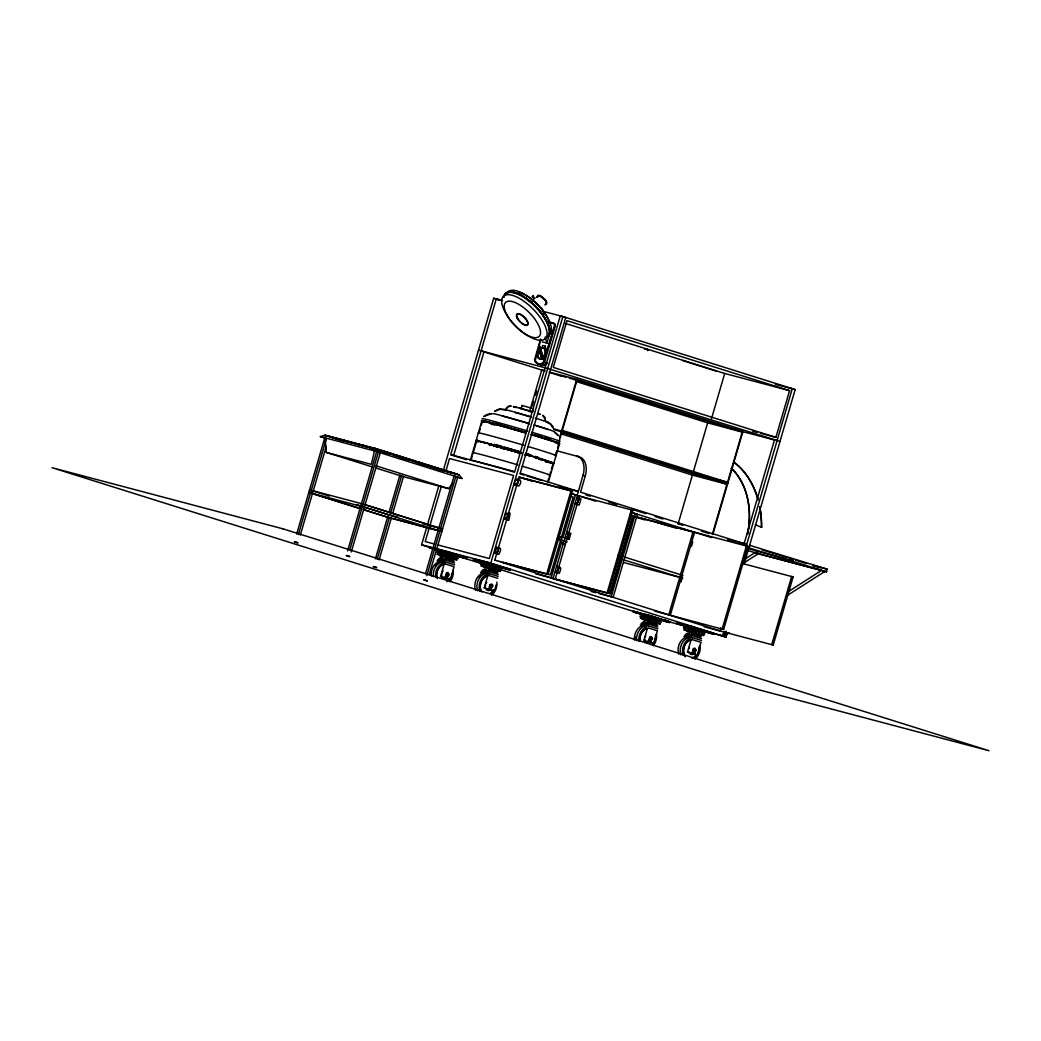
<?xml version="1.0" encoding="UTF-8"?>
<svg xmlns="http://www.w3.org/2000/svg" width="1041" height="1041" viewBox="0 0 1041 1041"><rect width="100%" height="100%" fill="white"/><g stroke="black" fill="none" stroke-linecap="round" stroke-linejoin="round"><path stroke-width="1.5" d="M537.273 297.166L538.184 295.722M537.637 296.477L537.637 297.258M532.315 296.477C531.209 297.544 535.009 294.525 533.096 297.127M533.317 296.112L532.641 297.036L532.927 296.256M448.137 574.879L448.124 573.799M496.817 548.711L497.481 548.646L496.817 548.438M516.883 480.526L516.804 480.096M556.154 571.327L556.493 570.806M566.096 537.325L566.668 536.935L566.252 537.729M567.085 533.656L567.748 533.864L567.397 533.187M576.154 503.271L576.207 502.621M651.51 638.549L650.443 642.427L649.246 642.115L649.909 639.773M695.154 650.105L694.074 653.982L697.314 655.01L701.022 642.349L692.031 639.525M743.222 543.623L742.571 543.168M742.597 543.298L744.953 544.001M457.493 477.272L462.087 478.483L458.964 474.761L375.163 448.424L371.247 464.325L326.275 452.419L325.117 436.713M545.224 420.291L544.885 417.285L542.947 415.307M542.205 341.838L547.006 343.114L550.468 330.075M445.093 563.936L454.058 566.733L450.376 579.421L445.938 578.08L446.615 575.738M447.799 576.05L447.136 578.393L445.938 578.08M492.796 590.637L494.02 590.976L489.582 589.622L490.246 587.293M491.443 587.605L490.766 589.948L489.582 589.622M697.314 655.01L692.877 653.67L693.553 651.328M826.541 571.808L827.283 569.206L749.728 545.315L748.986 547.917L826.541 571.808L823.392 570.975M746.397 550.051L757.145 553.357L757.705 551.405L785.877 558.861M296.646 534.046L324.74 437.975M298.377 534.501L326.471 438.443M327.668 435.984L379.796 449.881M300.315 535.113L326.132 446.797M338.013 438.599L340.186 439.289M344.324 440.59L341.903 440.122M344.48 440.929L338.039 438.612M346.9 441.397L348.67 441.957M365.066 445.86L363.088 445.236L365.183 446.186M371.585 447.903L369.724 447.604M371.728 448.242L369.802 447.357M373.953 448.658L375.918 449.27M375.45 448.515L325.013 435.151L320.368 436.608L325.013 438.066M347.629 550.884L376.621 451.716L378.351 452.171L349.815 549.791M351.298 551.938L380.29 452.783M384.142 451.247L326.614 435.867M386.731 452.965L388.983 453.382M388.488 452.614L329.763 436.921M391.13 454.058L386.159 452.965M392.834 453.98L369.399 447.773M397.181 455.346L376.855 449.959M401.514 456.7L379.835 450.974M375.437 558.809L387.668 516.974M389.022 512.328L399.9 475.138M363.309 509.53L387.968 517.273L388.722 514.683L398.13 517.169M405.86 458.066L382.88 452.054M377.167 559.264L389.399 517.429M390.297 514.332L401.631 475.594M379.093 559.876L391.338 518.041M392.691 513.382L403.57 476.205M408.332 459.471L406.471 459.172L408.697 459.575M410.206 459.432L393.42 455.06M414.552 460.799L393.615 455.151M421.267 462.907L396.4 456.101M421.54 463.609L419.679 463.31M425.418 464.208L399.64 457.246M427.877 465.613L423.075 464.559M429.751 465.574L410.167 460.239M434.097 466.941L413.173 461.267M436.934 468.45L438.912 469.075M438.443 468.307L416.569 462.516M442.789 469.673L419.354 463.466M437.077 549.674L421.592 544.807L426.602 527.67M427.513 524.56L438.886 485.626M442.985 471.612L493.681 298.26L502.517 300.589M441.41 486.199L425.222 541.567L434.683 544.079M446.003 470.857L449.504 458.521L513.603 475.49L489.322 558.536L437.714 544.872M481.098 350.843L484 351.754L453.642 455.568L450.74 454.657L496.284 298.936L499.186 299.847L496.583 299.17M447.136 471.039L429.725 466.381M451.482 472.406L429.79 466.68M425.509 573.669L454.058 476.049L455.789 476.505L426.797 575.673M455.815 473.772L433.329 467.708M429.178 574.723L457.728 477.116M440.187 555.777L440.395 555.074L453.59 558.965L453.382 559.668L448.137 558.275L448.346 557.573L453.59 558.965M476.01 440.85L470.324 460.317A40.573 0.924 16.3 0 1 507.006 470.025M476.088 440.59L481.775 421.124M471.521 458.626L472.237 456.166M472.796 454.24L476.661 441.046M478.99 433.043L480.278 428.645M481.137 425.717L482.425 421.319M445.639 556.467L445.431 557.169L439.875 555.686L442.841 556.61M438.131 549.869L429.751 547.228L447.344 551.6L466.29 557.859M446.055 574.229L445.028 577.729L440.564 576.376L444.091 564.443M540.5 339.249L534.567 359.679A10.462 6.923 -72.6 0 0 544.521 362.307L547.436 363.231A10.462 6.923 -72.6 0 1 544.469 365.092M536.336 362.359A10.007 6.623 -72.6 0 1 535.243 360.55L540.826 339.353M521.216 408.658L522.127 405.47M529.726 410.987L541.71 370.023L544.755 370.83M534.905 359.574L534.918 360.446A10.007 6.623 -72.6 0 0 543.142 362.619L554.424 326.171A2.277 1.509 -72.6 0 0 553.604 323.595M537.039 363.049A10.007 6.623 -72.6 0 0 543.467 362.723L554.749 326.275A2.277 1.509 -72.6 0 0 553.929 323.699L548.763 322.333M544.521 362.307L555.035 326.34A2.72 1.796 -72.6 0 0 554.059 323.27L548.88 321.903M532.185 405.99L533.526 401.41M535.308 395.32L536.649 390.739M532.537 412.028L533.473 408.788L522.27 405.496M489.283 568.022L489.075 568.724L483.61 567.241L484.026 566.629L489.283 568.022L497.221 570.52L497.025 571.21M744.016 564.495L795.168 389.568L562.869 316.568L490.766 563.116L723.079 636.116L724.445 631.445M483.167 561.854L473.382 558.783L490.988 563.142L421.592 544.807M489.686 585.784L488.658 589.284L484.208 587.931L487.722 575.985M498.105 548.542C498.158 548.854 503.219 545.51 498.86 554.346L494.657 553.135L496.492 547.189L498.821 547.904M507.24 518.965C503.831 522.907 513.148 502.413 508.802 520.344L504.599 519.134C504.351 509.296 510.233 514.905 508.086 514.553M514.631 484.794C513.33 475.282 525.171 478.873 518.847 486.004L514.722 484.82M498.964 547.943L497.091 553.877L496.999 552.862M507.214 517.403L507.865 517.585L507.813 516.011M517.364 484.625L516.57 485.405L518.952 479.602M518.327 481.801L517.689 481.632L517.728 483.193M518.808 479.563L518.21 480.226M494.813 560.136L519.095 477.09L570.989 490.818L572.446 491.274L548.152 574.333L494.813 560.136L721.309 631.314M498.782 547.904L496.622 553.747M507.019 519.875L508.906 513.942M509.934 569.401L505.379 567.905M559.694 437.584L576.74 379.288L742.923 431.521L713.02 533.812M558.197 444.507L561.763 432.314L726.982 484.247L712.278 534.54M577.026 380.095L562.322 430.388L727.555 482.308L742.259 432.015L569.167 378.013M547.969 480.864L548.698 478.405M549.258 476.479L550.546 472.08M551.405 469.153L552.693 464.741M555.452 455.294L556.74 450.883M557.599 447.955L558.887 443.557M548.073 482.933L553.76 463.466M553.838 463.206L559.538 443.739M570.989 490.818L546.707 573.877L548.152 574.333M557.586 538.861L562.166 540.292L551.157 577.924L535.712 573.838M558.288 536.479L562.921 537.703L575.452 494.878M792.266 388.657L746.735 544.378L580.54 492.146L585.289 475.919A16.903 11.178 -72.6 0 0 579.212 456.843L576.987 456.14A16.903 11.178 -72.6 0 1 583.051 475.23L577.169 495.334L570.806 493.655M553.096 578.536L577.378 495.49M557.247 571.808L556.987 572.719L559.264 573.331C563.493 563.623 556.61 569.167 559.16 566.864M558.093 568.959C557.416 573.031 559.173 567.566 558.054 569.089M568.035 534.957L568.087 536.518M577.664 502.035L578.497 500.721M565.081 538.145C569.57 539.043 564.925 537.572 569.206 539.329L570.845 533.33L566.825 532.172M568.087 536.531L568.425 535.061M568.867 533.643L568.698 532.745L568.711 533.604M579.343 498.587L576.974 504.378L579.238 504.989L580.982 499.016L576.87 497.832M578.913 499.303L578.913 498.327L578.679 499.238M559.355 566.916L557.247 572.927L557.312 571.821M567.436 538.861L569.297 532.927M607.098 592.85L631.393 509.804L632.837 510.259L608.556 593.305L555.217 579.121L579.499 496.063L632.837 510.259M610.195 593.734L632.967 515.881M613.11 597.391L637.391 514.345L634.307 513.525M633.566 611.418L650.651 615.634L669.597 621.893M643.078 614.411L633.657 611.145M648.946 620.501L648.738 621.204L643.182 619.72L643.702 619.122L648.946 620.501L656.897 622.999L656.689 623.702M650.56 615.66C648.478 615.205 654.438 616.597 650.573 615.921L633.045 611.262M649.35 638.263L648.335 641.763L643.872 640.423L647.385 628.478M678.133 523.857L692.395 475.086L726.982 484.247M693.397 471.625L707.659 422.854L742.259 432.015M711.51 418.638L724.705 373.472L789.572 390.648L775.909 437.363L760.464 433.277M652.46 643.13L653.683 643.455L657.378 630.794L648.4 627.97M681.074 581.815L682.428 577.195M691.419 546.447L692.772 541.827M677.21 622.973L694.894 627.476M692.577 632.056L692.369 632.759L686.917 631.288L687.333 630.664L692.577 632.056L700.528 634.555L700.32 635.257M694.282 627.189L676.689 622.817L690.664 627.216M692.994 649.818L691.966 653.319L687.502 651.965L691.029 640.033M739.006 542.465L740.984 542.947M713.306 633.162L694.204 627.463L713.749 633.605M742.584 543.441L743.586 543.597M742.415 543.467L743.521 543.844L741.53 543.025M744.133 543.688L774.491 439.875L777.093 440.564M719.852 630.859L720.762 627.775M723.612 629.467L747.906 546.421L746.449 545.965L722.168 629.011L723.612 629.467L670.274 615.283L694.568 532.224L747.906 546.421M773.203 645.056L793.125 576.922L791.667 576.467L771.745 644.587L773.203 645.056L704.276 626.812M705.004 631.288L723.157 636.142L724.393 632.277L727.256 633.318L726.019 637.183L720.567 635.452M505.978 408.879L507.891 406.524L510.91 405.886M576.154 502.855L576.363 502.647M741.036 542.908L740.88 542.868M533.382 296.932L533.2 296.334M726.683 633.67L726.215 634.503M320.368 436.608L373.992 450.805L375.163 448.424M506.564 408.306L508.138 406.758L510.975 406.172M505.77 517.976L506.043 518.743L506.03 517.832M556.193 571.119L556.193 571.444M649.493 637.912L651.276 637.547M693.137 649.467L694.907 649.103M375.775 467.982L403.622 476.726L448.593 488.632L452.367 483.584M541.736 356.829L539.082 349.88A5.621 3.709 -72.6 0 0 537.742 356.529A5.621 3.709 -72.6 0 0 541.827 358.533L538.678 349.776L540.969 348.254A5.621 3.709 -72.6 0 1 545.055 350.257A5.621 3.709 -72.6 0 1 543.727 356.907L542.049 356.373L539.68 348.904M542.049 356.373L541.047 357.232M506.837 514.449L506.694 514.801M505.939 517.845L505.705 518.626M495.88 552.042L495.776 552.407M544.716 364.61L543.597 364.897M483.636 416.595L486.641 414.604L491.196 413.667M494.722 411.078L499.342 409.009L505.991 409.594M495.022 411.273L499.459 409.295L505.952 409.868M537.598 296.243L538.913 295.553A6.688 2.72 45.2 0 1 540.956 296.112L545.237 300.003A5.686 2.316 45.2 0 1 546.538 302.371M484.794 416.036L490.649 413.98M745.2 558.913L754.699 552.836M744.055 562.817L757.627 554.124A1.34 0.69 57.4 0 0 757.458 552.745A1.34 0.69 57.4 0 0 756.221 551.873M723.651 633.006L726.371 631.275M788.805 591.327L821.375 570.481M723.859 636.038L729.299 632.564M787.66 595.218L824.303 571.782M532.432 297.088L532.406 297.258M577.482 499.016L577.221 499.42M538.678 349.776L539.42 349.516M445.301 558.444L454.279 561.268M488.932 569.987L497.923 572.81M648.595 622.479L657.587 625.303M692.239 634.034L701.218 636.858M543.558 364.402L544.274 364.311M567.332 533.369L567.241 534.059M724.523 632.499L725.616 632.798M538.184 295.93L538.574 295.891A6.688 2.72 45.2 0 1 540.058 296.191M445.587 560.149L454.579 562.973M489.231 571.691L498.21 574.515M648.894 624.184L657.886 627.007M692.525 635.739L701.517 638.562M438.079 552.211L456.635 557.547M455.034 555.347L457.389 555.868L447.591 552.797M457.48 557.638L437.649 551.808L439.276 552.407M481.723 563.767L500.266 569.102M660.501 619.915L642.596 614.711M660.775 621.685L641.451 616.064M490.558 413.693L491.977 413.654M445.522 562.01L454.514 564.834M489.166 573.565L498.145 576.389M648.829 626.057L657.808 628.881M692.46 637.599L701.452 640.423M453.603 559.746L444.611 556.922M497.234 571.301L488.255 568.477M656.91 623.793L647.918 620.97M700.541 635.335L691.562 632.512M538.574 459.055L540.773 459.615M513.72 406.719L516.83 407.473M538.744 413.967L540.149 414.214L538.002 413.42M538.678 414.227L540.084 414.474L539.433 414.201M506.342 409.907L513.421 411.702M488.697 444.403L489.947 444.494L488.645 444.221M494.449 445.977L493.46 445.613M496.648 446.277L497.754 446.563M495.906 446.589L497.012 446.875M507.566 450.037L508.359 450.246M525.315 455.177L527.384 455.398M439.029 550.481L448.489 552.914L446.238 552.264M446.264 552.264L447.305 552.55M475.854 560.097L478.079 560.748L475.841 560.097M482.673 562.023L501.02 567.423L500.044 567.254M491.066 564.196L489.882 563.819L492.12 564.469M457.207 558.301L458.365 558.51L437.129 552.407M500.851 569.856C506.303 570.819 472.211 561.099 482.009 564.378M647.242 615.413L651.809 616.753M649.545 616.311L669.949 622.609L661.204 620.293M642.674 614.906L632.889 611.822L651.354 616.662M665.342 620.358L667.58 621.009L666.396 620.631M681.569 623.923L679.383 623.299L681.621 623.949M703.339 631.288L704.328 631.471L694.529 628.387M660.514 622.349C665.967 623.299 631.874 613.591 641.672 616.871M703.547 633.045L704.614 633.227L685.082 627.606M703.026 633.162L703.573 633.149M704.145 633.891C709.598 634.854 675.505 625.134 685.303 628.413M492.913 445.145L494.228 445.782M541.788 459.901L542.738 460.031L541.893 459.745M489.413 444.598L490.832 445.028M488.736 575.478L497.715 578.302M535.321 393.55L535.673 393.654M518.509 479.341L517.065 485.535M577.677 502.035L578.275 500.669M577.365 504.495L575.126 503.792M498.027 550.051L497.351 551.418M643.793 616.793L641.842 616.454M657.821 623.429L660.371 623.988L640.228 618.133L643.572 619.278M701.452 634.971L704.002 635.544L683.859 629.688L687.216 630.833M543.103 311.337L562.869 316.568M542.426 311.389L543.636 311.714A3.071 2.303 -75.2 0 1 543.949 313.914M775.402 384.337L795.168 389.568M682.558 360.485L716.065 371.038M478.509 350.153L547.696 368.475L779.995 441.475M549.323 372.04L576.74 379.288M561.307 375.931L566.031 377.18M752.747 431.221L757.38 432.457M726.176 427.083L742.923 431.521M729.012 427.981L774.283 439.966M554.033 428.866L727.841 483.102M553.851 429.504L727.659 483.753M714.972 478.977L727.555 482.308M557.013 450.857L579.212 456.843M755.402 524.833L761.635 527.332A87.912 65.934 -75.2 0 0 759.839 507.045M761.635 527.332L761.452 527.28A87.912 65.934 -75.2 0 0 759.67 507.006M450.74 454.657L514.735 471.599L560.279 315.878L565.77 317.479L520.24 473.2L578.315 491.443L559.446 486.446M520.552 477.546L572.446 491.274M570.13 496.284L573.201 497.091L550.429 574.957L502.842 562.361M576.779 498.21L579.863 499.029M630.82 512.51L635.452 513.747L611.171 596.792L598.822 593.513M727.724 539.485L746.735 544.378M629.896 515.061L633.214 515.959L610.442 593.812L551.873 578.302M635.908 516.713L693.046 531.834L668.764 614.893L654.867 611.21M636.78 517.065L693.111 532.003M670.625 526.629L676.611 528.216M333.914 438.222L351.494 442.893M354.408 443.648L367.226 447.083M338.247 439.588L342.957 440.837M369.646 447.903L374.318 449.139M813.125 565.458L827.283 569.206M789 559.694L793.697 560.93M402.789 458.339L407.46 459.575M757.145 553.357L821.297 570.338M757.354 553.5L820.243 570.143M436.114 468.658L458.964 474.761M439.146 469.738L443.817 470.974M447.096 471.846L458.118 474.774M742.806 563.61L793.125 576.922M557.534 539.069L562.166 540.292M618.302 555.334L622.934 556.558L618.354 555.126M561.945 543.22L565.042 544.027M617.547 557.937L622.18 559.16L617.586 557.716M562.335 543.415L565.432 544.235M619.473 558.536L682.193 578.015M623.507 562.478L677.561 576.792M309.554 489.882L363.179 504.078L442.542 529.023M422.633 523.753L439.484 528.216M387.968 517.273L438.118 530.546M389.698 517.832L441.787 531.613L362.411 506.668L308.8 492.484L360.693 508.789M556.883 566.174L558.77 566.759M555.139 572.134L557.195 572.784M452.471 553.89L466.368 557.573M455.151 554.918L466.81 558.015L447.24 551.86M500.656 566.955L510.454 569.557L490.871 563.402M454.995 555.478L466.654 558.575L429.582 547.787L439.367 550.858M500.083 567.423L510.285 570.117L473.226 559.342L483.011 562.413M591.093 591.47L595.725 592.706M494.605 569.817L497.221 570.52M654.229 617.521L669.675 621.62M696.312 628.673L702.493 630.299M657.001 618.575L685.342 626.135M696.234 628.946L701.061 630.299M697.561 629.922L713.592 634.164L676.52 623.377L691.901 628.217M652.954 621.958L655.583 622.661M440.564 576.376L441.787 576.714M443.83 577.417L445.028 577.729M484.208 587.931L485.418 588.256M487.461 588.959L488.658 589.284M450.376 579.421L449.165 579.082M296.112 542.244L294.382 541.788L298.038 542.855L296.321 542.4M347.993 555.985L346.263 555.53L349.932 556.597L348.201 556.128M374.903 567.007L373.172 566.551L376.829 567.618L375.098 567.163M425.431 580.318L423.7 579.863L427.37 580.93L425.639 580.475M643.872 640.423L645.095 640.749M687.502 651.965L691.966 653.319M647.138 641.451L648.335 641.763M692.877 653.67L694.074 653.982M516.804 451.807L514.761 451.182L515.737 451.508M505.458 448.541L503.467 447.955L504.469 448.203M492.822 445.392L493.408 445.665M503.31 448.671L505.054 449.218M514.996 451.794L516.141 452.236L514.735 451.846M519.446 453.277L519.719 453.355M496.154 570.39C513.981 575.048 469.114 561.919 483.909 566.798M452.523 558.848L457.064 559.954L436.921 554.098L442.451 555.92M700.138 630.443L701.972 630.95M519.472 408.189L531.691 411.729M514.696 412.054L531.665 416.96M514.892 412.457L519.329 413.706M507.631 449.322L508.411 449.53L507.501 449.231M500.539 447.539L502.322 448.098L501.541 447.89M507.448 449.504L508.216 449.712L507.605 449.491M519.875 452.887L518.093 452.328L520.019 452.874M493.837 445.847L494.566 445.938L493.72 445.756M518.665 453.29L517.884 453.082L518.965 453.382M535.621 458.118L536.922 458.313L535.503 458.014M506.447 568.061L505.692 567.865L506.564 568.152M693.957 628.061L693.241 627.879L695.427 628.504L685.785 626.07L687.294 626.63M645.68 617.3L658.862 621.217M653.449 622.219L655.817 622.882M494.943 445.587L494.072 445.366L494.917 445.639M510.597 450.011L511.573 450.272L510.532 449.933M448.957 558.523L448.137 558.275M528.737 411.221L531.014 411.872M520.539 414.058L522.959 414.747M520.071 453.121L518.561 452.653L519.94 453.03M528.412 455.477L529.518 455.776L528.281 455.385M535.451 457.467L537 457.936L535.621 457.572M501.827 448.137L500.135 447.435L501.228 447.955M508.932 450.115L507.852 449.816L509.244 450.193M535.581 458.3L536.466 458.56M463.102 556.597C460.109 555.803 466.368 557.534 463.219 556.688M492.575 565.354L493.603 565.64L491.755 565.12M433.668 548.997L432.223 548.542L433.55 548.906M462.855 557.442C459.758 556.61 466.108 558.366 462.972 557.534M447.565 557.429L450.141 558.184M636.806 612.03C633.813 611.223 640.072 612.967 636.936 612.121M540.93 459.38L538.744 458.613L540.63 459.289M524.17 415.099L529.088 416.543M498.053 446.654L496.7 446.29M500.942 447.708L501.996 448.124M511.586 451C513.877 451.703 508.763 450.193 511.717 451.104M538.731 459.159L540.058 459.51M503.232 448.918L504.247 449.178M490.936 564.092L492.068 564.443M694.776 627.385L694.048 627.216M666.526 620.735L665.394 620.384M666.149 621.477C669.558 622.531 662.909 620.527 666.279 621.568M489.725 444.689L490.714 444.988M489.66 444.728L488.841 444.481M515.972 451.521L516.922 451.807M532.849 411.807L513.538 406.471L515.698 407.265M525.185 455.086L526.056 455.359M496.076 446.576L496.947 446.849M698.823 631.614L685.485 627.996M645.745 619.955L648.231 620.709M762.038 549.895L792.735 559.342M795.805 560.292L806.554 563.597M812.683 565.497L820.36 567.852M748.492 548.568L757.705 551.405M535.451 418.118L543.74 420.785M503.402 448.736L505.158 449.218M540.188 459.432L540.734 459.458M789.677 387.968L792.578 388.879M789.572 390.648L566.955 320.68L553.292 367.395L775.909 437.363M493.681 298.26L499.693 300.146M565.471 323.439L724.705 373.472M482.959 351.559L545.016 371.064M549.401 372.444L562.075 376.426M576.415 381.605L707.659 422.854M561.138 433.837L692.395 475.086M583.051 475.23L585.289 475.919M585.654 494.748L590.286 496.193M608.816 502.022L616.545 504.443M631.978 509.296L645.875 513.668M655.14 516.583L662.87 519.004M678.303 523.857L682.935 525.315M701.465 531.131L709.194 533.565M454.11 455.841L466.342 459.68M519.095 477.09L532.849 481.41M571.067 493.421L595.712 501.163M631.249 512.328L711.602 537.585M656.546 522.296L669.181 526.252M636.155 517.299L645.017 519.953M369.412 447.227L367.356 446.862M380.486 450.714L382.437 451.326M393.693 454.865L395.502 455.438M400.043 456.856L402.19 457.533M419.757 463.05L421.735 463.674M425.704 464.924L423.83 464.611M426.107 465.054L428.254 465.717M430.44 466.42L432.392 467.019M443.089 470.389L445.431 471.118M426.029 465.314L427.981 465.913M325.013 435.151L343.296 440.89M373.992 450.805L462.087 478.483M375.879 465.782L448.593 488.632M326.275 452.419L372.691 467.006M506.577 519.914L508.034 520.37M558.34 536.258L562.921 537.703M564.86 538.314L568.425 539.342M624.873 557.169L682.948 575.426M681.282 577.651L682.74 578.106M564.105 540.904L567.163 541.867M562.309 543.558L565.367 544.521M364.923 504.716L438.886 527.956M312.612 490.845L329.398 496.128M356.36 504.508L360.993 505.965M365.612 507.409L388.722 514.683M312.469 493.551L360.225 508.555M363.751 509.752L388.163 517.429M677.288 622.687L692.239 627.385M484.403 562.856L487.201 563.728M650.534 615.895L670.118 622.05M457.207 555.998L481.983 563.78M500.565 569.622L644.6 614.893M444.962 552.615L447.76 553.5M692.629 632.329L695.284 633.162M440.395 555.074L443.05 555.907M487.526 570.364L484.494 569.115M692.252 634.854L687.789 633.162M489.335 571.574L483.401 569.453M691.211 635.166L686.696 633.488M488.32 572.251L482.334 570.156M691.627 636.285L685.629 634.19M443.882 558.809L440.85 557.56M648.621 623.299L644.158 621.607M445.704 560.032L439.757 557.898M488.841 573.682L481.371 571.184M647.58 623.624L643.065 621.932M692.148 637.717L684.666 635.231M444.689 560.696L438.69 558.601M647.996 624.743L641.998 622.648M483.805 573.565L480.578 572.472M687.112 637.599L683.885 636.519M445.21 562.127L437.727 559.642M648.504 626.175L641.035 623.676M440.161 562.01L436.947 560.93M643.468 626.057L640.241 624.964M649.246 642.115L653.683 643.455M700.866 632.251L702.493 632.772M649.727 616.376L651.601 616.897M515.62 407.525L513.46 406.732M543.467 420.499L546.98 421.787M481.775 563.571L482.92 563.962M723.157 636.142L726.019 637.183M547.228 421.904L550.754 423.973L553.161 427.057M546.863 422.034L545.809 421.592L550.507 424.129L553.187 428.189M547.072 422.139L548.191 422.607M501.307 569.18L481.293 563.363L482.178 563.962M545.926 421.345L548.347 422.386M515.829 484.169L516.31 483.61L515.75 484.065M540.63 296.438L544.95 300.068A4.867 1.978 45.2 0 1 545.887 301.617M554.463 431.833L558.457 435.502M554.267 432.028L558.132 435.593M542.738 415.515L545.042 418.781M544.742 299.392L540.422 295.943A7.209 2.941 45.2 0 0 537.781 295.384L536.818 297.245M541.736 308.292L543.636 311.714M545.055 337.18L547.006 343.114M540.591 348.501L543.389 357.271M546.07 302.098L546.083 303.647L546.512 302.215M508.45 470.454A40.573 0.924 16.3 0 1 514.28 472.159M519.966 473.85A40.573 0.924 16.3 0 1 524.104 475.099M526.746 475.893A40.573 0.924 16.3 0 1 541.775 480.617M525.653 454.383A40.573 0.924 16.3 0 1 551.04 463.089M477.897 441.644A40.573 0.924 16.3 0 1 521.411 453.121M472.562 452.666A40.573 0.924 16.3 0 1 517.963 464.937M522.205 466.199A40.573 0.924 16.3 0 1 549.557 475.308M551.262 462.49A39.896 0.911 16.3 0 1 545.042 461.553M478.522 441.826A39.896 0.911 16.3 0 1 477.403 441.007M480.708 441.748A39.896 0.911 16.3 0 1 486.329 443.193M489.153 443.947A39.896 0.911 16.3 0 1 512.732 450.597M514.163 451A39.896 0.911 16.3 0 1 519.888 452.692M525.471 454.344A39.896 0.911 16.3 0 1 532.146 456.361M536.453 457.689A39.896 0.911 16.3 0 1 540.396 458.912M541.854 459.367A39.896 0.911 16.3 0 1 546.915 461.007M525.731 454.123A40.573 0.924 16.3 0 1 551.118 462.829M549.726 462.49A40.573 0.924 16.3 0 1 545.627 461.449M477.975 441.397A40.573 0.924 16.3 0 1 521.489 452.861M483.662 421.93A40.573 0.924 16.3 0 1 525.744 432.978A39.896 0.911 16.3 0 0 486.472 422.021M531.417 434.657A40.573 0.924 16.3 0 1 558.77 443.778M484.286 422.099A39.896 0.911 16.3 0 1 483.167 421.293M531.248 434.631A39.896 0.911 16.3 0 1 552.693 441.28M554.398 441.852A39.896 0.911 16.3 0 1 558.145 443.583M476.921 440.135A39.896 0.911 16.3 0 1 477.663 440.109M494.176 444.338A39.896 0.911 16.3 0 1 501.619 446.42M504.534 447.24A39.896 0.911 16.3 0 1 513.005 449.686M514.423 450.102A39.896 0.911 16.3 0 1 520.162 451.781M525.744 453.447A39.896 0.911 16.3 0 1 531.131 455.06M535.308 456.348A39.896 0.911 16.3 0 1 538.093 457.194M478.326 432.939A40.573 0.924 16.3 0 1 523.727 445.21M527.969 446.472A40.573 0.924 16.3 0 1 555.321 455.581M496.921 445.171A37.164 0.846 16.3 0 1 502.543 446.745M504 447.162A37.164 0.846 16.3 0 1 513.148 449.79M514.696 450.246A37.164 0.846 16.3 0 1 519.368 451.612M525.445 453.421A37.164 0.846 16.3 0 1 529.83 454.735M483.531 421.475A40.573 0.924 16.3 0 1 525.614 432.509A40.183 0.911 16.3 0 0 483.896 421.566M558.64 443.31A40.573 0.924 16.3 0 0 531.287 434.201A40.183 0.911 16.3 0 1 552.784 440.89M550.129 439.146A40.573 0.924 16.3 0 1 545.705 437.962M542.426 437.064A40.573 0.924 16.3 0 1 534.866 434.943M523.285 431.625A40.573 0.924 16.3 0 1 513.148 428.645M511.73 428.215A40.573 0.924 16.3 0 1 495.152 423.153M482.217 418.716A40.573 0.924 16.3 0 1 527.618 430.987M531.86 432.249A40.573 0.924 16.3 0 1 559.212 441.358M557.156 442.386A40.183 0.911 16.3 0 1 554.944 442.464M494.826 425.183A40.183 0.911 16.3 0 1 490.636 423.843M493.148 413.719A31.464 0.716 16.3 0 1 529.453 423.57M534.007 424.936A31.464 0.716 16.3 0 1 553.448 431.26M502.322 416.049A31.087 0.703 16.3 0 1 512.445 418.846M513.903 419.263A31.087 0.703 16.3 0 1 529.335 423.752M536.688 425.964A31.087 0.703 16.3 0 1 548.204 429.582M645.108 349.295A2.459 1.848 -75.2 0 1 647.827 350.414M647.099 349.086A2.459 1.848 -75.2 0 1 647.918 350.44M645.212 349.321A2.459 1.848 -75.2 0 1 646.656 348.904M646.864 349.347A2.147 1.614 -75.2 0 1 647.593 350.531M645.628 349.282A2.147 1.614 -75.2 0 1 646.474 349.177M734.803 462.933A87.912 65.934 -75.2 0 1 757.952 499.641M731.303 468.216A70.15 52.61 -75.2 0 1 747.464 534.124L747.646 534.163A70.15 52.61 -75.2 0 0 731.472 468.255M734.972 462.972A87.912 65.934 -75.2 0 1 758.121 499.68M724.002 635.648A1.34 0.69 57.4 0 1 722.584 635.452M722.883 633.852A1.34 0.69 57.4 0 1 723.352 634.203M824.42 571.106A1.34 0.69 57.4 0 1 823.952 571.873A1.34 0.69 57.4 0 1 822.845 570.897M757.575 554.163A1.34 0.69 57.4 0 1 756.352 553.539M723.989 635.296A1.353 0.651 53.6 0 1 723.859 636.311A1.353 0.651 53.6 0 1 722.701 635.648M532.511 300.888A2.707 1.392 57.6 0 1 532.979 301.356M532.328 301.005A2.707 1.392 57.6 0 1 532.797 301.474M540.305 349.021A5.621 3.709 -72.6 0 1 545.484 350.765A5.621 3.709 -72.6 0 1 542.491 358.455A5.621 3.709 -72.6 0 1 537.833 355.371M537.846 353.979A5.621 3.709 -72.6 0 1 539.407 349.984M548.386 335.566A29.825 12.141 45.2 0 1 545.731 337.362M505.471 294.252A29.825 12.141 45.2 0 1 532.979 303.894A29.825 12.141 45.2 0 1 549.18 334.122M507.292 292.43A29.825 12.141 45.2 0 1 537.611 304.792A29.825 12.141 45.2 0 1 549.049 334.838M509.231 318.507A29.825 12.141 45.2 0 1 512.419 295.345A29.825 12.141 45.2 0 1 546.304 329.138A29.825 12.141 45.2 0 1 523.675 332.925M522.686 332.17A29.825 12.141 45.2 0 1 509.986 319.509M504.404 295.956A29.825 12.141 45.2 0 1 534.124 305.494A29.825 12.141 45.2 0 1 546.967 336.92M503.649 297.453A30.293 12.323 45.2 0 1 534.241 305.338A30.293 12.323 45.2 0 1 545.757 337.987M503.909 297.179A30.293 12.323 45.2 0 1 534.514 305.078A30.293 12.323 45.2 0 1 546.018 337.713M518.782 292.131A26.545 10.8 45.2 0 1 549.752 323.582M543.441 365.339A10.462 6.923 -72.6 0 1 540.578 364.897M537.624 353.94A5.986 3.956 -72.6 0 1 541.294 347.954A5.986 3.956 -72.6 0 1 545.64 350.088M545.9 351.442A5.986 3.956 -72.6 0 1 541.125 359.236M538.392 357.896A5.986 3.956 -72.6 0 1 537.598 355.423M544.807 304.753A7.209 2.941 45.2 0 0 545.718 304.74L546.681 303.777L546.395 301.773A4.867 1.978 45.2 0 0 545.276 299.743M453.225 570.546A11.594 8.692 -75.2 0 1 449.985 581.672M435.619 577.156A11.594 8.692 -75.2 0 1 445.418 562.439M433.355 576.597A11.685 8.757 -75.2 0 1 445.522 562.062M431.247 575.998A11.594 8.692 -75.2 0 1 435.463 563.858A11.594 8.692 -75.2 0 1 445.353 562.634M449.725 578.106A9.447 7.079 -75.2 0 1 446.784 581.607M437.22 578.614A9.447 7.079 -75.2 0 1 442.789 564.795M447.044 578.289A4.958 3.722 -75.2 0 1 442.867 578.106A4.958 3.722 -75.2 0 1 441.957 573.018M442.438 571.821A4.958 3.722 -75.2 0 1 443.128 570.793M452.288 573.526A10.306 7.729 -75.2 0 1 449.361 580.8M436.595 576.779A10.306 7.729 -75.2 0 1 445.301 563.702M435.125 565.744A10.306 7.729 -75.2 0 1 436.895 564.066M496.869 582.101A11.594 8.692 -75.2 0 1 491.625 595.101M479.901 591.418A11.594 8.692 -75.2 0 1 489.049 573.981M477.65 590.898A11.685 8.757 -75.2 0 1 479.407 578.106A11.685 8.757 -75.2 0 1 489.153 573.604M475.529 590.26A11.594 8.692 -75.2 0 1 478.144 576.428A11.594 8.692 -75.2 0 1 488.984 574.177M493.356 589.648A9.447 7.079 -75.2 0 1 490.415 593.162M481.84 592.043A9.447 7.079 -75.2 0 1 486.433 576.35M490.675 589.844A4.958 3.722 -75.2 0 1 486.498 589.661A4.958 3.722 -75.2 0 1 485.6 584.574M486.082 583.376A4.958 3.722 -75.2 0 1 486.772 582.335M495.932 585.081A10.306 7.729 -75.2 0 1 491.222 594.021M480.799 590.754A10.306 7.729 -75.2 0 1 488.945 575.257M478.756 577.3A10.306 7.729 -75.2 0 1 480.526 575.621M700.164 646.136A11.594 8.692 -75.2 0 1 694.933 659.148M683.195 655.453A11.594 8.692 -75.2 0 1 690.027 638.51M680.944 654.932A11.685 8.757 -75.2 0 1 690.183 637.352M678.836 654.308A11.594 8.692 -75.2 0 1 680.58 641.62A11.594 8.692 -75.2 0 1 690.248 637.17M695.349 655.661A9.447 7.079 -75.2 0 1 691.901 658.198M685.147 656.077A9.447 7.079 -75.2 0 1 684.457 646.006A9.447 7.079 -75.2 0 1 691.627 639.994M694.828 653.071A4.958 3.722 -75.2 0 1 688.96 652.304M688.908 648.608A4.958 3.722 -75.2 0 1 689.376 647.424M699.188 646.5A10.306 7.729 -75.2 0 1 694.529 658.068M685.173 656.845A10.306 7.729 -75.2 0 1 684.431 645.849A10.306 7.729 -75.2 0 1 692.239 639.291M656.533 634.581A11.594 8.692 -75.2 0 1 653.28 645.706M638.914 641.191A11.594 8.692 -75.2 0 1 646.396 626.955M636.663 640.644A11.685 8.757 -75.2 0 1 646.552 625.797M634.555 640.033A11.594 8.692 -75.2 0 1 646.617 625.615M651.198 641.529A4.958 3.722 -75.2 0 1 645.043 639.59M645.264 637.066A4.958 3.722 -75.2 0 1 645.745 635.869M655.557 634.958A10.306 7.729 -75.2 0 1 652.668 644.834M639.89 640.827A10.306 7.729 -75.2 0 1 646.539 628.165M640.007 640.436A9.447 7.079 -75.2 0 1 647.983 628.439M635.53 639.668A10.306 7.729 -75.2 0 1 635.491 637.053M540.214 346.614L539.394 347.993L540.214 346.614M542.999 345.521C542.569 346.887 541.476 346.119 542.999 345.521M546.876 348.657L546.304 349.776L546.876 348.657M547.019 348.696C546.161 352.157 545.848 347.121 547.019 348.696M557.625 567.605L557.612 567.683M725.265 634.646L725.265 634.646M545.081 345.885L544.716 347.642L545.081 345.885M534.814 297.973L533.343 299.144L534.801 297.999M446.472 573.149L446.199 576.311L447.37 576.922L449.296 574.606L447.76 572.446L446.472 573.149M490.103 584.691L489.465 586.304L491.001 588.464L492.94 586.161L492.562 584.6L491.391 583.988L490.103 584.691M649.779 637.183L649.493 640.358L650.664 640.957L652.603 638.654L651.054 636.48L649.779 637.183M693.41 648.738L692.759 650.339L694.308 652.512L696.234 650.196L694.698 648.036L693.41 648.738M525.861 454.501L527.266 454.943L525.861 454.501M500.851 447.253L500.109 447.044L502.335 447.838L500.799 447.37M526.343 454.995L525.263 454.696L526.369 454.995M505.549 568.724L507.67 569.362L505.549 568.724M635.622 612.602L637.743 613.24L635.622 612.602M679.253 624.158L681.374 624.782L679.253 624.158M708.856 632.772L710.977 633.396L708.856 632.772M282.957 528.828L52.05 467.708L758.043 689.584L988.95 750.704L282.957 528.828M517.338 318.416A7.56 3.071 45.2 0 0 527.293 325.169A7.56 3.071 45.2 0 0 521.814 315.397A7.56 3.071 45.2 0 0 517.338 318.416M507.188 315.514A23.865 9.707 45.2 0 0 538.626 336.829A23.865 9.707 45.2 0 0 521.333 305.95A23.865 9.707 45.2 0 0 507.188 315.514M517.572 318.195A7.56 3.071 45.2 0 0 527.527 324.935A7.56 3.071 45.2 0 0 522.048 315.163A7.56 3.071 45.2 0 0 517.572 318.195M542.947 358.104A5.986 3.956 -72.6 0 0 544.04 348.045A5.986 3.956 -72.6 0 0 537.299 353.836A5.986 3.956 -72.6 0 0 542.947 358.104M448.216 575.595A1.366 1.015 -75.2 0 0 447.942 573.37A1.366 1.015 -75.2 0 0 446.524 575.061A1.366 1.015 -75.2 0 0 448.216 575.595M491.846 587.15A1.366 1.015 -75.2 0 0 491.586 584.925A1.366 1.015 -75.2 0 0 490.168 586.617A1.366 1.015 -75.2 0 0 491.846 587.15M695.154 651.185A1.366 1.015 -75.2 0 0 694.881 648.959A1.366 1.015 -75.2 0 0 693.462 650.664A1.366 1.015 -75.2 0 0 695.154 651.185M651.523 639.642A1.366 1.015 -75.2 0 0 651.25 637.417A1.366 1.015 -75.2 0 0 649.831 639.109A1.366 1.015 -75.2 0 0 651.523 639.642"/></g></svg>
